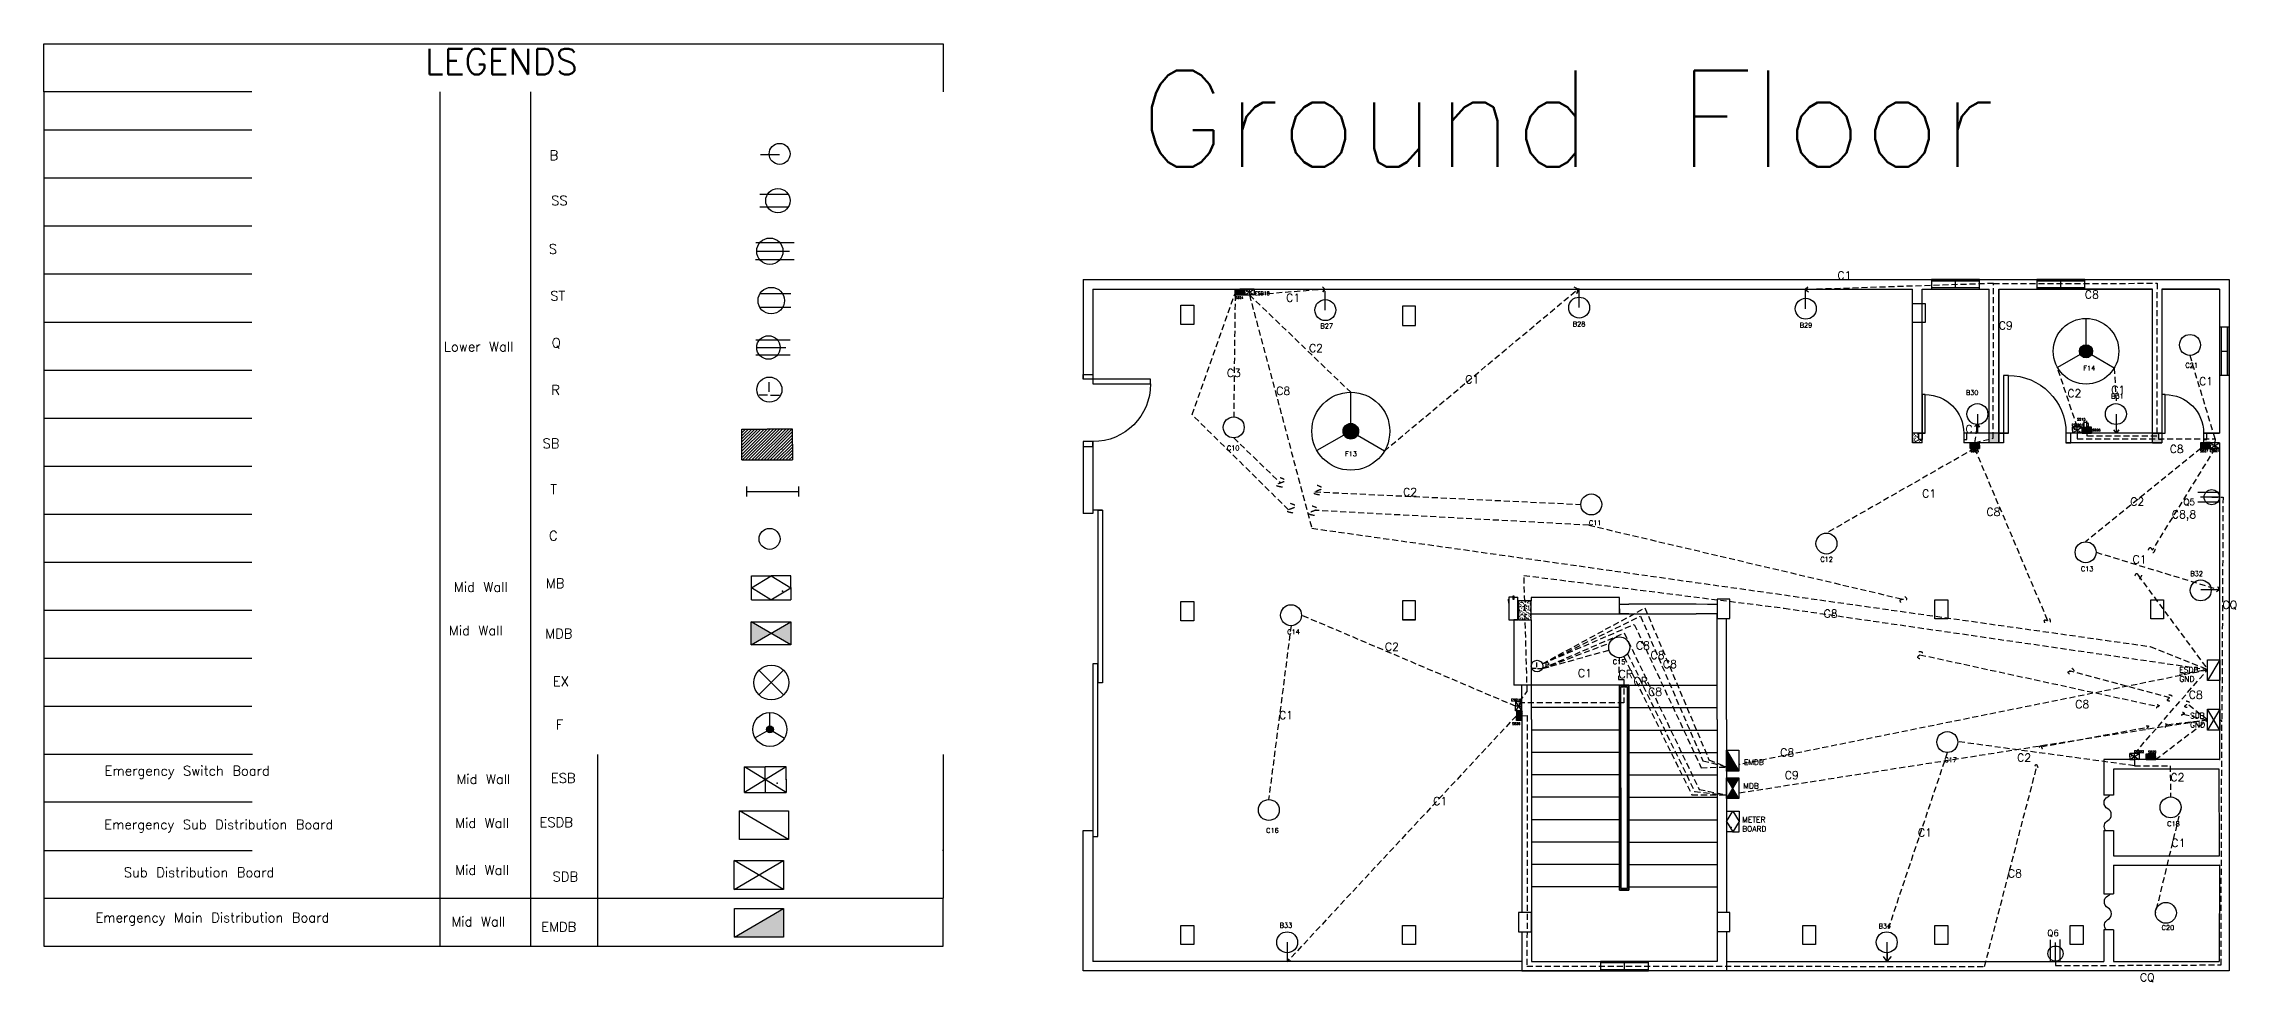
# Model space of a CAD drawing. Header units: inches. Extents: x -267 to 2407, y -89 to 738.
# Drawn here: x -267 to 1102, y -7 to 579 of the extents above; entities that cross this region are included whole.
import ezdxf

# ---------------------------------------------------------------- set-up
doc = ezdxf.new("R2010")
doc.units = ezdxf.units.IN
doc.header["$LTSCALE"] = 15
doc.header["$MEASUREMENT"] = 0
doc.linetypes.add('HIDDEN', pattern=[0.375, 0.25, -0.125])
for name, color, linetype in [('Balcony', 8, 'Continuous'), ('block', 130, 'Continuous'), ('Conduit', 5, 'HIDDEN'), ('conduit text', 5, 'HIDDEN'), ('door', 6, 'Continuous'), ('Edges', 7, 'Continuous'), ('Emergency text', 30, 'Continuous'), ('Emergency-Conduit', 1, 'HIDDEN'), ('Fixture Texts', 251, 'Continuous'), ('Fixtures', 252, 'Continuous'), ('stairs', 7, 'Continuous'), ('Window', 20, 'Continuous')]:
    doc.layers.add(name, color=color, linetype=linetype)
doc.layers.add('Hatch', color=8, linetype='Continuous', lineweight=9)
doc.layers.get('block').off()
doc.styles.get("Standard").update_dxf_attribs({"font": 'txt.shx', "bigfont": '@extfont2.shx'})

# ---------------------------------------------------------------- blocks, each defined once
blk = doc.blocks.new('window4')
at = {"layer": 'Window'}
for p, q in [((-3, 30), (-3, 0)), ((3, 30), (-3, 30)), ((-2, 30), (-2, 0)), ((2, 0), (2, 30)), ((3, 0), (3, 30)), ((-2, 15), (2, 15)), ((-3, 0), (3, 0))]:
    blk.add_line(p, q, dxfattribs=at)
blk = doc.blocks.new('door 1')
at = {"layer": 'door'}
for p, q in [((36, 6), (36, 42)), ((36, 42), (39, 42)), ((39, 42), (39, 0)), ((-3, 0), (-3, 6)), ((-3, 6), (0, 6)), ((0, 0), (-3, 0)), ((0, 6), (0, 0)), ((42, 6), (36, 6)), ((39, 0), (42, 0)), ((42, 0), (42, 6))]:
    blk.add_line(p, q, dxfattribs=at)
blk.add_arc((36, 6), 36, 90, 180, dxfattribs=at)
blk = doc.blocks.new('gate')
at = {"layer": 'door'}
for p, q in [((0, 0), (0, 3)), ((0, 3), (0, -3)), ((0, 3), (108, 3)), ((0, 0), (108, 0)), ((108, 0), (96, 0)), ((96, 0), (96, -3)), ((108, 3), (108, 0)), ((204, 0), (108, 0)), ((204, -3), (204, 0)), ((96, -3), (204, -3))]:
    blk.add_line(p, q, dxfattribs=at)
blk = doc.blocks.new('block')
for p, q in [((0, 12), (0, 0)), ((8, 12), (0, 12)), ((0, 0), (8, 0)), ((8, 0), (8, 12))]:
    blk.add_line(p, q)
blk = doc.blocks.new('Residential mailbox pl')
at = {"layer": 'Edges'}
for p, q in [((-5.9, 12.3), (-5.9, -7.7)), ((2.1, 12.3), (-5.9, 12.3)), ((2.1, -4.4), (2.1, 12.3)), ((-2.4, -7.7), (-5.9, -7.7)), ((-1.5, -6.1), (-2.4, -6.1)), ((-2.4, -6.1), (-2.4, -7.7)), ((-2.4, -7.7), (-2.4, -8.6)), ((-2.4, -8.6), (-1.5, -8.6)), ((-1.5, -7.7), (-1.5, -6.1)), ((-1.5, -8.6), (-1.5, -7.7)), ((-1.5, -7.7), (2.1, -7.7)), ((2.1, -4.4), (2.2, -4.4)), ((2.1, -6.1), (2.1, -4.4)), ((2.1, -6.1), (2.5, -6.1)), ((2.1, -7.7), (2.1, -6.1)), ((2.3, -4.4), (2.3, -2.6)), ((2.3, -4.4), (2.5, -4.4)), ((2.3, -5.6), (2.3, -4.4)), ((2.5, -4.4), (2.5, -6.1))]:
    blk.add_line(p, q, dxfattribs=at)
blk.add_lwpolyline([(2.3, -2.6), (2.2, -2.6), (2.2, -5.6), (2.3, -5.6)], close=True, dxfattribs=at)
blk = doc.blocks.new('Ceiling Fan')
h = blk.add_hatch(color=7)
edge = h.paths.add_edge_path()
edge.add_arc((15.7, 8.9), 3.6, 0, 360)
for p, q in [((15.7, 12.5), (15.7, 26.9)), ((12.5, 7.1), (0, 0)), ((18.8, 7.1), (31.2, -0.2))]:
    blk.add_line(p, q)
for radius in [18, 3.6]:
    blk.add_circle((15.7, 8.9), radius)
blk = doc.blocks.new('Energy Bulb')
blk.add_line((-11.9, 0), (0, 0))
blk.add_circle((0, 0.3), 6.54)
blk = doc.blocks.new('SDB')
h = blk.add_hatch()
h.set_pattern_fill('ANSI31', color=256, scale=9, style=0)
h.set_pattern_definition([(45, (175.4593, -47.7805), (-0.795495, 0.795495), [])])
h.paths.add_polyline_path([(0, 0), (26, 0), (26, 8), (26, 15.9), (13, 15.9), (0, 15.9), (0, 7.9)])
for p, q in [((0, 7.9), (0, 15.9)), ((0, 15.9), (13, 15.9)), ((26, 15.9), (13, 15.9)), ((26, 8), (26, 15.9)), ((0, 0), (0, 7.9)), ((0, 0), (26, 0)), ((26, 8), (26, 0))]:
    blk.add_line(p, q)
for p in [(20.5, 5.7), (26, 8), (26, 8), (26, 8)]:
    blk.add_point(p)
blk = doc.blocks.new('2 Pin Socket')
for p, q in [((-4.89, 3.03), (8.47, 3.03)), ((-4.97, -2.89), (8.56, -2.89))]:
    blk.add_line(p, q)
blk.add_circle((0, 0), 5.75)
blk = doc.blocks.new('DB')
for p, q in [((0, 7), (12, 7)), ((0, 0), (0, 7)), ((0, 7), (12, 0)), ((12, 7), (0, 0)), ((12, 7), (12, 0)), ((12, 0), (0, 0))]:
    blk.add_line(p, q)
blk = doc.blocks.new('3 Pin Socket')
for p, q in [((-7, 4.3), (12.1, 4.3)), ((-6.6, 0), (9.8, 0)), ((-7.1, -4.1), (12.2, -4.1))]:
    blk.add_line(p, q)
blk.add_circle((0, 0), 6.58)
blk = doc.blocks.new('MDB')
at = {"layer": 'Fixtures'}
h = blk.add_hatch(color=256, dxfattribs=at)
h.set_gradient(color2=(8, 8, 8), one_color=1, tint=0.03)
h.paths.add_polyline_path([(7.58, 0), (0, 0), (3.79, -6.49)])
h.paths.add_polyline_path([(3.79, -6.49), (0, -12.99), (7.58, -12.99)])
for p, q in [((0, -12.99), (0, 0)), ((0, 0), (7.58, 0)), ((7.58, 0), (0, -12.99)), ((7.58, -12.99), (0, 0)), ((7.58, 0), (7.58, -12.99)), ((7.58, -12.99), (0, -12.99))]:
    blk.add_line(p, q)
blk = doc.blocks.new('Meter Board')
for p, q in [((0, 7.9), (13, 15.9)), ((0, 7.9), (0, 15.9)), ((0, 15.9), (13, 15.9)), ((26, 15.9), (13, 15.9)), ((13, 15.9), (26, 8)), ((26, 8), (26, 15.9)), ((0, 0), (0, 7.9)), ((12.9, 0), (0, 7.9)), ((0, 0), (26, 0)), ((12.9, 0), (26, 8)), ((26, 8), (26, 0))]:
    blk.add_line(p, q)
for p in [(20.5, 5.7), (26, 8), (26, 8), (26, 8)]:
    blk.add_point(p)
blk = doc.blocks.new('ESDB')
at = {"layer": 'Fixtures'}
h = blk.add_hatch(color=256, dxfattribs=at)
h.set_gradient(color2=(8, 8, 8), one_color=1, tint=0.03)
h.paths.add_polyline_path([(0, 0), (0, -12.99), (7.58, -12.99)])
for p, q in [((0, -12.99), (0, 0)), ((0, 0), (7.58, 0)), ((7.58, 0), (7.58, -12.99)), ((7.58, -12.99), (0, -12.99))]:
    blk.add_line(p, q)
blk.add_line((0, 0), (7.58, -12.99), dxfattribs=at)
blk = doc.blocks.new('EMDB')
at = {"layer": 'Fixtures'}
blk.add_blockref('ESDB', (0, 0), dxfattribs=at)
blk = doc.blocks.new('ESDB.Updated')
for p, q in [((0, -12.99), (0, 0)), ((0, 0), (7.58, 0)), ((7.58, 0), (0, -12.99)), ((7.58, 0), (7.58, -12.99)), ((7.58, -12.99), (0, -12.99))]:
    blk.add_line(p, q)
blk = doc.blocks.new('ESB')
for p, q in [((-0.01, 2.94), (-1.8, 2.94)), ((-1.8, 2.94), (-1.8, 0)), ((-0.01, 2.94), (1.8, 2.94)), ((1.8, -2.94), (1.8, 2.94)), ((-1.8, -2.94), (-1.8, 0)), ((0.01, -2.94), (-1.8, -2.94)), ((1.8, -2.94), (0.01, -2.94))]:
    blk.add_line(p, q)
for p in [(-0.01, 2.94), (-0.01, 2.94), (-0.01, 2.94), (0.52, 1.69)]:
    blk.add_point(p)
at = {"layer": 'Fixtures'}
for p, q in [((-1.8, 2.94), (1.8, -2.94)), ((1.8, 2.94), (-1.8, -2.94)), ((0, 0), (-1.8, 0)), ((0, 0), (1.8, 0))]:
    blk.add_line(p, q, dxfattribs=at)
blk = doc.blocks.new('RISER')
at = {"layer": 'Fixtures'}
for p, q in [((0, 0), (0, 11)), ((-1.9, -4), (-11.5, -4)), ((1.6, -4), (11.7, -4))]:
    blk.add_line(p, q, dxfattribs=at)
blk.add_circle((0.2, 2.4), 14.5, dxfattribs=at)
blk = doc.blocks.new('Tube Light')
for p, q in [((0, -3), (0, 3.1)), ((0, 0), (32.5, 0)), ((32.5, -3), (32.5, 3.1))]:
    blk.add_line(p, q)
blk = doc.blocks.new('Exhaust Fan')
for p, q in [((3.54, 3.53), (-3.54, -3.53)), ((-3.54, 3.53), (3.54, -3.53))]:
    blk.add_line(p, q)
blk.add_circle((0, 0), 5)

msp = doc.modelspace()

# ---------------------------------------------------------------- hatches: boundary and pattern name
at = {"layer": 'Hatch'}
h = msp.add_hatch(dxfattribs=at)
h.set_pattern_fill('AR-SAND', color=256)
edge = h.paths.add_edge_path()
edge.add_line((443.105, 218.822), (443.105, 230.822))
edge = h.paths.add_edge_path()
edge.add_line((443.105, 230.822), (451.105, 230.822))
edge = h.paths.add_edge_path()
edge.add_line((451.105, 230.822), (451.105, 218.822))
edge = h.paths.add_edge_path()
edge.add_line((451.105, 218.822), (443.105, 218.822))
edge = h.paths.add_edge_path()
edge.add_line((581.556, 231.292), (581.556, 219.292))
edge = h.paths.add_edge_path()
edge.add_line((581.556, 219.292), (589.556, 219.292))
edge = h.paths.add_edge_path()
edge.add_line((589.556, 219.292), (589.556, 231.292))
edge = h.paths.add_edge_path()
edge.add_line((589.556, 231.292), (581.556, 231.292))
edge = h.paths.add_edge_path()
edge.add_line((581.556, 415.294), (581.556, 403.294))
edge = h.paths.add_edge_path()
edge.add_line((581.556, 403.294), (589.556, 403.294))
edge = h.paths.add_edge_path()
edge.add_line((589.556, 403.294), (589.556, 415.294))
edge = h.paths.add_edge_path()
edge.add_line((589.556, 415.294), (581.556, 415.294))
edge = h.paths.add_edge_path()
edge.add_line((443.105, 403.878), (443.105, 415.878))
edge = h.paths.add_edge_path()
edge.add_line((443.105, 415.878), (451.105, 415.878))
edge = h.paths.add_edge_path()
edge.add_line((451.105, 415.878), (451.105, 403.878))
edge = h.paths.add_edge_path()
edge.add_line((451.105, 403.878), (443.105, 403.878))
h = msp.add_hatch(dxfattribs=at)
h.set_pattern_fill('AR-SAND', color=256)
edge = h.paths.add_edge_path()
edge.add_line((900.211, 405.038), (900.211, 417.038))
edge = h.paths.add_edge_path()
edge.add_line((900.211, 417.038), (908.211, 417.038))
edge = h.paths.add_edge_path()
edge.add_line((908.211, 417.038), (908.211, 405.038))
edge = h.paths.add_edge_path()
edge.add_line((908.211, 405.038), (900.211, 405.038))
edge = h.paths.add_edge_path()
edge.add_line((914.243, 219.941), (914.243, 231.941))
edge = h.paths.add_edge_path()
edge.add_line((914.243, 231.941), (922.243, 231.941))
edge = h.paths.add_edge_path()
edge.add_line((922.243, 231.941), (922.243, 219.941))
edge = h.paths.add_edge_path()
edge.add_line((922.243, 219.941), (914.243, 219.941))
edge = h.paths.add_edge_path()
edge.add_line((1049.11, 219.941), (1049.11, 231.941))
edge = h.paths.add_edge_path()
edge.add_line((1049.11, 231.941), (1057.11, 231.941))
edge = h.paths.add_edge_path()
edge.add_line((1057.11, 231.941), (1057.11, 219.941))
edge = h.paths.add_edge_path()
edge.add_line((1057.11, 219.941), (1049.11, 219.941))
h = msp.add_hatch(dxfattribs=at)
h.set_pattern_fill('AR-SAND', color=256)
h.paths.add_polyline_path([(904.19, 336), (900.211, 336), (900.211, 330), (906.211, 330), (906.211, 331.969), (904.19, 331.969)])
h = msp.add_hatch(dxfattribs=at)
h.set_pattern_fill('AR-SAND', color=256)
h.paths.add_polyline_path([(954.1, 336), (948.1, 336), (948.1, 330), (954.1, 330)])
h.paths.add_polyline_path([(1054.08, 336), (1050.1, 336), (1050.1, 330), (1056.1, 330), (1056.1, 332.006), (1054.08, 332.006)])
h = msp.add_hatch(dxfattribs=at)
h.set_pattern_fill('AR-SAND', color=256)
edge = h.paths.add_edge_path()
edge.add_line((778.054, 232.227), (778.054, 220.227))
edge = h.paths.add_edge_path()
edge.add_line((778.054, 220.227), (786.054, 220.227))
edge = h.paths.add_edge_path()
edge.add_line((786.054, 220.227), (786.054, 232.227))
edge = h.paths.add_edge_path()
edge.add_line((786.054, 232.227), (778.054, 232.227))
edge = h.paths.add_edge_path()
edge.add_line((778.054, 36.577), (778.054, 24.577))
edge = h.paths.add_edge_path()
edge.add_line((778.054, 24.577), (786.054, 24.577))
edge = h.paths.add_edge_path()
edge.add_line((786.054, 24.577), (786.054, 36.577))
edge = h.paths.add_edge_path()
edge.add_line((786.054, 36.577), (778.054, 36.577))
edge = h.paths.add_edge_path()
edge.add_line((654.052, 36.53), (654.052, 24.53))
edge = h.paths.add_edge_path()
edge.add_line((654.052, 24.53), (662.052, 24.53))
edge = h.paths.add_edge_path()
edge.add_line((662.052, 24.53), (662.052, 36.53))
edge = h.paths.add_edge_path()
edge.add_line((662.052, 36.53), (654.052, 36.53))
edge = h.paths.add_edge_path()
edge.add_line((581.556, 16.472), (581.556, 28.472))
edge = h.paths.add_edge_path()
edge.add_line((581.556, 28.472), (589.556, 28.472))
edge = h.paths.add_edge_path()
edge.add_line((589.556, 28.472), (589.556, 16.472))
edge = h.paths.add_edge_path()
edge.add_line((589.556, 16.472), (581.556, 16.472))
edge = h.paths.add_edge_path()
edge.add_line((443.105, 16.472), (443.105, 28.472))
edge = h.paths.add_edge_path()
edge.add_line((443.105, 28.472), (451.105, 28.472))
edge = h.paths.add_edge_path()
edge.add_line((451.105, 28.472), (451.105, 16.472))
edge = h.paths.add_edge_path()
edge.add_line((451.105, 16.472), (443.105, 16.472))
h = msp.add_hatch(dxfattribs=at)
h.set_pattern_fill('AR-SAND', color=256)
h.set_pattern_definition([(37.5, (-2.2625, -4.0578), (-0.0629934, 1.9268238), [0, -1.52, 0, -1.7, 0, -1.625]), (7.5, (-2.2625, -4.0578), (1.769777, 2.822146), [0, -0.82, 0, -1.37, 0, -0.525]), (327.5, (-3.4925, -4.0578), (3.114142, 0.005659), [0, -0.5, 0, -1.8, 0, -2.35]), (317.5, (-3.4925, -4.0578), (3.006127, 0.877676), [0, -0.25, 0, -1.18, 0, -1.35])])
h.paths.add_polyline_path([(661.791, 230.946), (653.791, 230.946), (653.791, 218.946), (661.791, 218.946)])
h = msp.add_hatch(dxfattribs=at)
h.set_pattern_fill('AR-SAND', color=256)
edge = h.paths.add_edge_path()
edge.add_line((998.822, 16.472), (998.822, 28.472))
edge = h.paths.add_edge_path()
edge.add_line((998.822, 28.472), (1006.822, 28.472))
edge = h.paths.add_edge_path()
edge.add_line((1006.822, 28.472), (1006.822, 16.472))
edge = h.paths.add_edge_path()
edge.add_line((1006.822, 16.472), (998.822, 16.472))
edge = h.paths.add_edge_path()
edge.add_line((914.243, 16.472), (914.243, 28.472))
edge = h.paths.add_edge_path()
edge.add_line((914.243, 28.472), (922.243, 28.472))
edge = h.paths.add_edge_path()
edge.add_line((922.243, 28.472), (922.243, 16.472))
edge = h.paths.add_edge_path()
edge.add_line((922.243, 16.472), (914.243, 16.472))
edge = h.paths.add_edge_path()
edge.add_line((831.613, 16.472), (831.613, 28.472))
edge = h.paths.add_edge_path()
edge.add_line((831.613, 28.472), (839.613, 28.472))
edge = h.paths.add_edge_path()
edge.add_line((839.613, 28.472), (839.613, 16.472))
edge = h.paths.add_edge_path()
edge.add_line((839.613, 16.472), (831.613, 16.472))

# ---------------------------------------------------------------- linework, layer by layer
for p, q in [((-267.416, 549.179), (-267.416, 579.148)), ((-267.416, 579.148), (294.51, 579.148)), ((294.51, 579.148), (294.51, 549.179)), ((-137.49, 549.179), (-267.416, 549.179)), ((-267.416, 549.179), (-267.416, 105.313)), ((-20.015, 549.179), (-20.015, 15.405)), ((36.768, 549.179), (36.768, 15.405)), ((-137.49, 525.179), (-267.416, 525.179)), ((-137.49, 495.179), (-267.416, 495.179)), ((-256.626, 465.179), (-267.416, 465.179)), ((-137.49, 465.179), (-256.626, 465.179)), ((-137.49, 435.179), (-267.416, 435.179)), ((382.1, 432), (1098.1, 432)), ((382.1, 432), (382.1, 369.674)), ((388.1, 426), (900.211, 426)), ((388.1, 426), (388.1, 366.674)), ((900.211, 330), (900.211, 426)), ((906.211, 330), (906.211, 426)), ((906.211, 426), (948.1, 426)), ((948.1, 330), (948.1, 426)), ((954.1, 330), (954.1, 426)), ((954.1, 426), (954.1, 330)), ((954.1, 426), (972.1, 426)), ((972.1, 426), (978.1, 426)), ((978.1, 426), (1050.1, 426)), ((1050.1, 426), (978.1, 426)), ((1050.1, 330), (1050.1, 426)), ((1092.1, 426), (1056.1, 426)), ((1092.1, 426), (1056.1, 426)), ((1056.1, 426), (1056.1, 330)), ((1056.1, 426), (1092.1, 426)), ((1092.1, 426), (1092.1, 336)), ((1098.1, 432), (1098.1, 0)), ((-137.49, 405.179), (-267.416, 405.179)), ((-137.49, 375.179), (-267.416, 375.179)), ((-137.49, 345.179), (-267.416, 345.179)), ((382.1, 330.674), (382.1, 285.875)), ((388.1, 330.674), (388.1, 285.875)), ((908.198, 336), (900.211, 336)), ((906.211, 330), (900.211, 330)), ((948.1, 336), (932.244, 336)), ((932.244, 331.969), (932.244, 330)), ((948.1, 330), (932.244, 330)), ((960.106, 336), (948.1, 336)), ((954.1, 330), (948.1, 330)), ((957.106, 330), (954.1, 330)), ((1050.1, 336), (996.106, 336)), ((1050.1, 330), (996.106, 330)), ((1050.1, 336), (1056.1, 336)), ((1056.1, 336), (1050.1, 336)), ((1050.1, 330), (1056.1, 330)), ((1056.1, 330), (1050.1, 330)), ((1050.1, 330), (1056.1, 330)), ((1056.1, 330), (1050.1, 330)), ((1092.1, 336), (1082.134, 336)), ((1082.134, 336), (1092.1, 336)), ((1082.134, 332.006), (1082.134, 330)), ((1092.1, 330), (1082.134, 330)), ((1092.1, 330), (1092.1, 132.004)), ((-137.49, 315.179), (-267.416, 315.179)), ((-137.49, 285.179), (-267.416, 285.179)), ((388.1, 285.875), (382.1, 285.875)), ((-137.49, 255.179), (-267.416, 255.179)), ((661.945, 233.198), (661.945, 231.292)), ((-137.49, 225.179), (-267.416, 225.179)), ((581.556, 231.292), (581.556, 219.292)), ((589.556, 219.292), (581.556, 219.292)), ((661.945, 231.292), (653.945, 231.292)), ((653.945, 231.292), (653.945, 219.292)), ((653.945, 219.292), (661.945, 219.292)), ((661.945, 219.292), (661.945, 231.292)), ((662.054, 223.004), (661.945, 223.004)), ((665.054, 223.004), (665.054, 223.004)), ((665.054, 223.004), (665.054, 223.004)), ((717.054, 226.138), (717.054, 223.004)), ((717.054, 223.004), (723.054, 223.004)), ((723.054, 223.004), (717.054, 223.004)), ((765.041, 229.095), (723.054, 229.095)), ((723.054, 223.004), (765.054, 223.095)), ((772.054, 229.004), (765.041, 229.095)), ((772.054, 223.004), (765.054, 223.095)), ((778.054, 229.004), (772.054, 229.004)), ((778.054, 223.004), (772.054, 223.004)), ((778.054, 163.004), (778.054, 223.004)), ((784.054, 163.004), (784.054, 220.227)), ((-137.49, 195.179), (-267.416, 195.179)), ((661.945, 198.897), (661.945, 198.897)), ((656.054, 163.004), (656.054, 178.503)), ((717.054, 178.503), (662.054, 178.503)), ((662.054, 163.004), (662.054, 178.503)), ((717.054, 178.503), (717.054, 50.504)), ((717.054, 114.504), (717.054, 178.503)), ((717.054, 178.503), (723.054, 178.503)), ((717.054, 178.503), (717.054, 50.504)), ((723.054, 178.503), (717.054, 178.503)), ((717.054, 50.504), (717.054, 178.503)), ((723.054, 178.503), (723.054, 50.504)), ((723.054, 50.504), (723.054, 178.503)), ((723.054, 178.503), (723.054, 50.504)), ((723.054, 114.504), (723.054, 178.503)), ((723.054, 178.503), (778.054, 178.503)), ((-137.49, 165.179), (-267.416, 165.179)), ((717.054, 164.503), (662.054, 164.503)), ((718.054, 177.503), (722.054, 177.503)), ((718.054, 114.504), (718.054, 177.503)), ((722.054, 177.503), (718.054, 177.503)), ((718.054, 51.504), (718.054, 177.503)), ((722.054, 51.504), (722.054, 177.503)), ((722.054, 114.504), (722.054, 177.503)), ((723.054, 164.503), (778.054, 164.503)), ((656.054, 157.004), (656.054, 36.53)), ((662.052, 157.004), (662.052, 6.004)), ((662.054, 157.004), (662.054, 163.004)), ((778.054, 157.004), (778.054, 163.004)), ((778.054, 157.004), (778.054, 6.004)), ((784.054, 157.004), (784.054, 36.577)), ((717.054, 150.503), (662.054, 150.503)), ((723.054, 150.503), (778.054, 150.503)), ((-136.944, 135.313), (-267.416, 135.313)), ((78.51, 135.179), (78.51, 105.313)), ((294.51, 135.179), (294.447, 105.313)), ((717.054, 136.503), (662.054, 136.503)), ((723.054, 136.503), (778.054, 136.503)), ((1091.805, 132.004), (1019.805, 132.004)), ((1019.805, 132.004), (1019.805, 109.732)), ((1091.805, 126.004), (1025.805, 126.004)), ((1025.805, 126.004), (1025.805, 109.732)), ((1091.805, 132.004), (1092.1, 132.004)), ((1091.805, 126.004), (1091.805, 126.004)), ((1092.1, 72.004), (1091.805, 126.004)), ((717.054, 122.503), (662.054, 122.503)), ((717.054, 114.504), (717.054, 50.504)), ((718.054, 114.504), (718.054, 51.504)), ((722.054, 114.504), (722.054, 51.504)), ((723.054, 122.503), (778.054, 122.503)), ((723.054, 114.504), (723.054, 50.504)), ((1025.805, 109.732), (1019.805, 109.732)), ((-137.222, 105.344), (-267.416, 105.344)), ((-267.416, 105.313), (-267.416, 75.344)), ((78.51, 105.313), (78.51, 15.405)), ((294.447, 105.313), (294.447, 75.344)), ((717.054, 108.503), (662.054, 108.503)), ((723.054, 108.503), (778.054, 108.503)), ((382.1, 87.762), (388.1, 87.762)), ((382.1, 0), (382.1, 87.762)), ((388.1, 87.762), (388.1, 6)), ((717.054, 94.503), (662.054, 94.503)), ((723.054, 94.503), (778.054, 94.503)), ((1019.805, 87.835), (1025.805, 87.835)), ((1019.805, 87.835), (1019.805, 48.094)), ((1025.805, 87.835), (1025.805, 72.004)), ((-267.416, 75.344), (-137.222, 75.344)), ((-267.416, 75.344), (-267.416, 45.375)), ((294.447, 75.344), (294.168, 75.344)), ((294.447, 75.344), (294.447, 45.375)), ((717.054, 80.503), (662.054, 80.503)), ((723.054, 80.503), (778.054, 80.503)), ((1025.805, 72.004), (1091.805, 72.004)), ((1091.805, 72.004), (1092.1, 72.004)), ((717.054, 66.503), (662.054, 66.503)), ((723.054, 66.503), (778.054, 66.503)), ((1025.805, 66.004), (1091.805, 66.004)), ((1025.805, 66.004), (1025.805, 48.094)), ((1092.1, 66.004), (1091.805, 66.004)), ((1092.1, 66.004), (1091.805, 6.004)), ((-267.416, 45.375), (294.447, 45.375)), ((-267.416, 45.375), (-267.416, 15.405)), ((294.447, 15.405), (294.447, 45.375)), ((717.054, 52.503), (662.054, 52.503)), ((717.054, 50.504), (723.054, 50.504)), ((723.054, 50.504), (717.054, 50.504)), ((718.054, 51.504), (722.054, 51.504)), ((722.054, 51.504), (718.054, 51.504)), ((723.054, 52.503), (778.054, 52.503)), ((1019.805, 48.094), (1025.805, 48.094)), ((-267.416, 15.405), (294.447, 15.405)), ((656.054, 24.53), (656.054, 0.004)), ((784.054, 24.577), (784.054, 0.004)), ((1025.805, 25.674), (1019.805, 25.674)), ((1019.805, 25.674), (1019.805, 12.004)), ((1025.805, 25.674), (1025.805, 12.004)), ((1098.1, 0), (382.1, 0)), ((656.054, 6), (388.1, 6)), ((656.054, 0.004), (695.054, 0.004)), ((662.054, 6.004), (695.054, 6.004)), ((695.054, 6.004), (725.054, 6.004)), ((695.054, 0.004), (725.054, 0.004)), ((745.054, 6.004), (715.054, 6.004)), ((745.054, 0.004), (715.054, 0.004)), ((778.054, 6.004), (745.054, 6.004)), ((784.054, 0.004), (745.054, 0.004)), ((784.054, 6.004), (1019.805, 6.004)), ((1019.805, 12.004), (1019.805, 6.004)), ((1025.805, 12.004), (1025.805, 6.004)), ((1025.805, 6.004), (1091.805, 6.004)), ((1025.805, 6.004), (1091.805, 6.004)), ((1091.834, 12.004), (1091.805, 12.004))]:
    msp.add_line(p, q)
at = {"layer": 'Balcony'}
for p, q in [((656.054, 0.004), (656.054, 0)), ((784.054, 0.004), (784.054, 0))]:
    msp.add_line(p, q, dxfattribs=at)
at = {"layer": 'Conduit'}
for p, q in [((950.781, 429.477), (833.214, 425.617)), ((833.214, 425.617), (834.82, 427.1)), ((834.82, 427.1), (833.214, 425.617)), ((833.214, 425.617), (835.322, 424.331)), ((950.67, 332.806), (950.781, 429.477)), ((950.781, 429.477), (1052.993, 429.568)), ((1052.993, 429.568), (1052.776, 334.088)), ((450.043, 347.531), (476.949, 423.305)), ((476.949, 422.408), (476.066, 346.124)), ((510.29, 288.076), (450.043, 347.531)), ((476.066, 333.04), (505.168, 304.897)), ((939.124, 330.018), (941.064, 341.368)), ((939.124, 330.018), (950.67, 332.806)), ((941.064, 341.368), (939.303, 340.329)), ((941.064, 341.368), (942.133, 339.715)), ((942.133, 339.715), (941.064, 341.368)), ((1009.305, 334.088), (1009.305, 335.999)), ((1052.776, 334.088), (1009.305, 334.088)), ((938.976, 326.412), (846.448, 273.521)), ((938.976, 326.412), (984.63, 218.779)), ((1080.369, 326.436), (1008.376, 268.084)), ((526.766, 299.29), (692.947, 291.444)), ((697.977, 278.476), (527.06, 287.695)), ((1087.179, 296.008), (1094.236, 296.008)), ((1094.236, 296.008), (1093.503, 156.429)), ((697.977, 278.476), (894.623, 232.163)), ((1014.918, 261.542), (1092.1, 238.034)), ((1092.1, 238.034), (1090.245, 236.869)), ((1092.1, 238.034), (1091.096, 240.026)), ((1091.096, 240.026), (1092.1, 238.034)), ((668.487, 188.868), (720.127, 211.15)), ((720.127, 211.15), (766.898, 113.379)), ((668.877, 188.868), (711.011, 204.93)), ((668.877, 188.868), (710.655, 200.458)), ((719.851, 196.339), (762.426, 109.954)), ((722.113, 198.178), (764.085, 112.168)), ((904.861, 197.543), (1053.822, 165.225)), ((1061.017, 170.723), (998.392, 187.522)), ((1084.601, 156.796), (1071.896, 166.761)), ((652.692, 159.466), (509.761, 6)), ((656.298, 159.466), (659.437, 159.525)), ((659.437, 159.525), (659.313, 2.902)), ((1084.601, 156.796), (791.629, 111.005)), ((980.66, 140.079), (1046.978, 152.305)), ((1052.078, 132.004), (1084.601, 156.796)), ((1059.273, 153.853), (1084.601, 156.796)), ((1069.347, 160.356), (1084.601, 156.796)), ((1093.503, 156.429), (1092.1, 156.429)), ((1093.001, 3.796), (1093.503, 156.429)), ((945.236, 2.892), (978.047, 128.24)), ((762.426, 109.954), (784.054, 109.954)), ((764.085, 112.168), (784.054, 109.954)), ((766.898, 113.379), (784.054, 109.954)), ((509.761, 6), (510.234, 7.81)), ((509.761, 6), (511.837, 6.37)), ((511.837, 6.37), (509.761, 6)), ((659.313, 2.902), (945.236, 2.892)), ((989.548, 6.131), (989.548, 3.319)), ((989.548, 3.319), (1093.001, 3.796))]:
    msp.add_line(p, q, dxfattribs=at)
for points in [[(506.486, 302.156), (502.837, 303.445), (505.168, 304.897), (508.222, 306.425), (505.018, 308.115)], [(529.713, 297.326), (526.064, 298.615), (528.394, 300.067), (531.448, 301.595), (528.244, 303.285)], [(513.066, 286.045), (509.416, 287.335), (511.747, 288.786), (514.801, 290.314), (511.597, 292.004)], [(526.59, 284.477), (522.941, 285.767), (525.271, 287.218), (528.325, 288.746), (525.121, 290.436)], [(892.955, 230.128), (892.533, 231.675), (894.623, 232.163), (896.709, 232.191), (895.348, 234.019)], [(982.919, 217.523), (982.624, 219.118), (984.63, 218.779), (986.368, 217.996), (985.994, 220.103)], [(904.861, 194.903), (903.55, 195.826), (904.849, 197.534), (906.439, 198.885), (904.225, 199.427)], [(998.392, 185.367), (997.358, 186.617), (999.276, 187.296), (1001.175, 187.458), (999.822, 189.117)], [(1053.152, 166.4), (1054.271, 165.639), (1053.526, 165.058), (1052.627, 164.623), (1053.747, 163.814)], [(1061.017, 168.485), (1059.496, 169.049), (1060.816, 170.598), (1062.38, 171.689), (1060.379, 172.448)], [(1071.896, 164.523), (1070.375, 165.088), (1071.695, 166.636), (1073.259, 167.727), (1071.258, 168.486)], [(1046.31, 153.198), (1047.647, 152.996), (1047.227, 152.15), (1046.604, 151.369), (1047.964, 151.123)], [(1057.995, 154.364), (1059.279, 153.938), (1058.721, 153.176), (1057.975, 152.512), (1059.273, 152.039)], [(1068.89, 161.703), (1070.009, 160.942), (1069.264, 160.361), (1068.365, 159.926), (1069.485, 159.117)], [(979.398, 139.54), (980.182, 140.642), (980.747, 139.885), (981.163, 138.976), (981.996, 140.079)], [(976.698, 127.896), (977.482, 128.998), (978.047, 128.24), (978.463, 127.332), (979.296, 128.434)]]:
    msp.add_spline(points, degree=3, dxfattribs=at)
at = {"layer": 'door'}
for p, q in [((717.054, 233.198), (661.945, 233.198)), ((717.054, 229.095), (717.054, 233.198)), ((651.132, 219.292), (651.132, 178.503)), ((653.945, 219.292), (651.132, 219.292)), ((661.945, 219.292), (661.945, 178.503)), ((662.054, 223.004), (668.054, 223.004)), ((668.054, 223.004), (675.054, 223.095)), ((675.054, 223.095), (717.054, 223.004)), ((717.054, 223.004), (717.054, 229.095)), ((656.054, 178.503), (651.132, 178.503)), ((662.054, 178.503), (656.054, 178.503))]:
    msp.add_line(p, q, dxfattribs=at)
for points in [[(1020.881, 87.835, -0.47435423), (1022.185, 93.955, 0.61020266), (1022.185, 101.315, -0.61020266), (1022.185, 108.763, 0.08424247), (1023.477, 109.732, 0.08424247)], [(1021.335, 25.674, -0.5073948), (1022.352, 32.114, 0.61020266), (1022.352, 39.475, -0.61020266), (1022.352, 46.923, 0.0984527), (1023.827, 48.094)]]:
    msp.add_lwpolyline(points, format="xyb", dxfattribs=at)
at = {"layer": 'Emergency-Conduit'}
for p, q in [((485.883, 422.342), (533.018, 426)), ((533.018, 426), (531.473, 427.27)), ((533.018, 426), (531.794, 424.254)), ((531.794, 424.254), (533.018, 426)), ((570.186, 324.813), (691.626, 426.295)), ((691.273, 426), (688.757, 427.091)), ((691.626, 426.295), (690.508, 423.266)), ((690.508, 423.266), (691.273, 426)), ((485.883, 422.342), (549.188, 361.477)), ((485.883, 422.342), (524.923, 276.541)), ((1089.342, 332.409), (1073.609, 384.506)), ((1003.14, 339.743), (990.742, 376.955)), ((1026.258, 376.691), (1027.589, 354.44)), ((1003.14, 336.137), (1003.14, 332.409)), ((1003.14, 332.409), (1089.342, 332.409)), ((1027.589, 336), (1026.101, 338.083)), ((1027.589, 336), (1027.589, 341.368)), ((1027.589, 336), (1029.145, 338.129)), ((1029.145, 338.129), (1027.589, 336)), ((1089.342, 332.409), (1089.178, 330.014)), ((1089.179, 326.408), (1049.885, 262.718)), ((524.923, 276.541), (1048.725, 202.672)), ((659.431, 174.48), (657.451, 247.076)), ((657.451, 247.076), (820.048, 226.622)), ((1041.128, 247.243), (1084.601, 188.318)), ((652.217, 165.341), (518.449, 222.223)), ((668.972, 191.868), (733.018, 226.803)), ((668.972, 191.868), (730.291, 221.614)), ((730.291, 221.614), (769.268, 131.367)), ((733.018, 226.803), (773.042, 131.814)), ((820.048, 226.622), (1084.601, 188.318)), ((511.907, 215.681), (497.89, 107.096)), ((668.972, 191.868), (726.351, 216.504)), ((726.351, 216.504), (768.219, 126.922)), ((716.959, 195.665), (716.488, 182.137)), ((1048.725, 202.672), (1084.601, 188.318)), ((716.488, 182.137), (719.782, 182.137)), ((719.782, 182.137), (719.782, 167.507)), ((1084.601, 187.946), (791.629, 128.781)), ((1038.901, 135.778), (1084.601, 188.318)), ((1067.116, 185.39), (1084.601, 188.318)), ((654.541, 168.285), (659.431, 174.48)), ((719.782, 167.507), (656.054, 167.507)), ((1038.901, 128.226), (928.498, 143.235)), ((768.219, 126.922), (784.054, 127.432)), ((769.268, 131.367), (784.054, 127.432)), ((773.042, 131.814), (784.054, 127.432)), ((921.96, 136.45), (884.384, 24.445)), ((1038.901, 133.974), (1038.901, 135.778)), ((1038.901, 132.172), (1038.901, 128.226)), ((1038.901, 128.226), (1061.248, 128.226)), ((1061.248, 128.226), (1061.458, 108.738)), ((1068, 102.196), (1051.994, 36.3)), ((884.384, 6.004), (881.846, 9.239)), ((884.384, 11.372), (884.384, 6.004)), ((884.384, 6.004), (886.838, 8.936)), ((886.838, 8.936), (884.384, 6.004))]:
    msp.add_line(p, q, dxfattribs=at)
for points in [[(1047.625, 262.952), (1048.728, 264.565), (1049.885, 262.718), (1050.531, 261.392), (1052.037, 263.436)], [(1039.15, 246.759), (1040.253, 248.372), (1041.41, 246.526), (1042.055, 245.2), (1043.562, 247.243)]]:
    msp.add_spline(points, degree=3, dxfattribs=at)
at = {"layer": 'Fixtures'}
for centre in [(1073.609, 391.048), (476.066, 339.582), (699.489, 291.444), (186.063, 269.896), (846.448, 266.979), (1008.376, 261.542), (511.907, 222.223), (716.959, 202.207), (921.96, 142.992), (498.013, 100.556), (1061.458, 102.196), (1058.536, 36.3)]:
    msp.add_circle(centre, 6.542, dxfattribs=at)
at = {"layer": 'stairs'}
for p, q in [((717.054, 229.095), (723.054, 229.095)), ((717.054, 223.004), (723.054, 223.004)), ((656.054, 157.004), (656.054, 163.004)), ((784.054, 157.004), (784.054, 163.004)), ((1098.1, 0), (784.1, 0))]:
    msp.add_line(p, q, dxfattribs=at)
at = {"layer": 'Window'}
msp.add_line((1092.1, 426), (1056.1, 426), dxfattribs=at)

# ---------------------------------------------------------------- block references
for p, rotation in [((942.155, 429), 90), ((1007.904, 429), 90), ((735.269, 2.994), 89.99999999999999)]:
    msp.add_blockref('window4', p, dxfattribs=dict(rotation=rotation))
at = {"xscale": -1, "rotation": 180}
for p in [(443.105, 415.878), (900.211, 417.038), (443.105, 230.822), (914.243, 231.941), (1049.11, 231.941), (443.105, 28.472), (581.556, 28.472), (831.613, 28.472), (914.243, 28.472), (998.822, 28.472)]:
    msp.add_blockref('block', p, dxfattribs=at)
for name, p in [('block', (581.556, 403.294)), ('window4', (1095.105, 372.131)), ('block', (581.556, 219.292)), ('block', (778.054, 220.227)), ('block', (654.052, 24.53)), ('block', (778.054, 24.577))]:
    msp.add_blockref(name, p)
at = {"xscale": 2.572101364426393, "yscale": 2.572101364426393, "zscale": 2.572101364426393, "rotation": 180}
msp.add_blockref('DB', (194.705, 68.904), dxfattribs=at)
at = {"layer": 'block', "xscale": -1, "rotation": 270}
msp.add_blockref('door 1', (382.1, 330.674), dxfattribs=at)
at = {"layer": 'block', "xscale": -1}
msp.add_blockref('door 1', (996.106, 329.999), dxfattribs=at)
at = {"layer": 'block', "xscale": -0.6679607074034518, "yscale": 0.6679607074034518, "zscale": 0.6679607074034518}
for p in [(932.244, 331.969), (1082.134, 332.006)]:
    msp.add_blockref('door 1', p, dxfattribs=at)
at = {"layer": 'block', "xscale": 0.6985261724959423, "yscale": 0.6985261724959423, "zscale": 0.6985261724959423, "rotation": 180}
msp.add_blockref('Residential mailbox pl', (649.53, 228.037), dxfattribs=at)
at = {"layer": 'door', "rotation": 270}
msp.add_blockref('gate', (391.083, 287.936), dxfattribs=at)
at = {"layer": 'Fixture Texts'}
for p, xscale, yscale, zscale in [((185.823, 361.846), 0.5423767442002946, 0.5423767442002946, 0.5423767442002946), ((665.553, 189.867), 0.251378120449481, 0.251378120449481, 0.251378120449481)]:
    msp.add_blockref('RISER', p, dxfattribs=dict(at, xscale=xscale, yscale=yscale, zscale=zscale))
at = {"layer": 'Fixtures'}
for name, p in [('Energy Bulb', (192.336, 510.115)), ('Tube Light', (171.931, 299.45)), ('ESDB.Updated', (1084.601, 194.439)), ('ESB', (654.02, 165.341)), ('EMDB', (784.054, 137.881)), ('MDB', (784.054, 120.633))]:
    msp.add_blockref(name, p, dxfattribs=at)
for name, p, xscale, yscale, zscale, rotation in [('2 Pin Socket', (191.248, 481.216), 1.322561829237241, 1.322561829237241, 1.322561829237241, 180), ('2 Pin Socket', (1008.313, 341.193), 0.2955951964927408, 0.2955951964927408, 0.2955951964927408, 90), ('3 Pin Socket', (1087.179, 296.008), 0.7176167698785321, 0.7176167698785321, 0.7176167698785321, 180), ('MDB', (199.403, 218.166), 1.914785840934625, 1.914785840934625, 1.914785840934625, 270), ('SDB', (656.298, 156.522), 0.2264338205980039, 0.2264338205980039, 0.2264338205980039, 90), ('DB', (1084.601, 163.463), 1.082219696005723, 1.082219696005723, 1.082219696005723, 270), ('ESB', (183.371, 119.538), 4.442561109508973, 4.442561109508973, 4.442561109508973, 270), ('ESDB.Updated', (197.93, 100.069), 2.364311206262791, 2.364311206262791, 2.364311206262791, 270), ('Meter Board', (784.054, 99.793), 0.4934117985678768, 0.4934117985678768, 0.4934117985678768, 270), ('EMDB', (164.156, 21.044), 2.36065107279596, 2.36065107279596, 2.36065107279596, 90), ('3 Pin Socket', (989.548, 10.85), 0.7176167698785321, 0.7176167698785321, 0.7176167698785321, 90)]:
    msp.add_blockref(name, p, dxfattribs=dict(at, xscale=xscale, yscale=yscale, zscale=zscale, rotation=rotation))
for name, p, xscale, yscale, zscale in [('3 Pin Socket', (186.218, 449.619), 1.249667692856742, 1.249667692856742, 1.249667692856742), ('2 Pin Socket', (187.118, 418.747), 1.439547575903759, 1.439547575903759, 1.439547575903759), ('SDB', (476.949, 422.408), 0.2264338205980039, 0.2264338205980039, 0.2264338205980039), ('Ceiling Fan', (990.742, 376.955), 1.13889945988663, 1.13889945988663, 1.13889945988663), ('3 Pin Socket', (185.368, 389.469), 1.115915732514747, 1.115915732514747, 1.115915732514747), ('Ceiling Fan', (528.009, 325.128), 1.352483379987007, 1.352483379987007, 1.352483379987007), ('SDB', (168.72, 319.232), 1.214648868713994, 1.214648868713994, 1.214648868713994), ('SDB', (936.18, 326.412), 0.2264338205980039, 0.2264338205980039, 0.2264338205980039), ('SDB', (1006.195, 335.999), 0.2264338205980039, 0.2264338205980039, 0.2264338205980039), ('SDB', (1080.369, 326.436), 0.2264338205980039, 0.2264338205980039, 0.2264338205980039), ('Meter Board', (174.714, 231.764), 0.9460535144776564, 0.9460535144776564, 0.9460535144776564), ('Exhaust Fan', (187.136, 180.151), 2.174127610135546, 2.174127610135546, 2.174127610135546), ('Ceiling Fan', (177.005, 145.608), 0.590983136757983, 0.590983136757983, 0.590983136757983), ('SDB', (1046.191, 132.004), 0.2264338205980039, 0.2264338205980039, 0.2264338205980039)]:
    msp.add_blockref(name, p, dxfattribs=dict(at, xscale=xscale, yscale=yscale, zscale=zscale))
for name, p, rotation in [('ESB', (485.883, 424.145), 90), ('Energy Bulb', (533.018, 412.837), 270), ('Energy Bulb', (691.626, 414.391), 270), ('Energy Bulb', (833.214, 413.712), 270), ('Energy Bulb', (941.064, 347.905), 90), ('Energy Bulb', (1027.589, 347.904), 90), ('ESB', (1003.14, 337.94), 90), ('ESB', (1089.178, 328.211), 90), ('Energy Bulb', (1080.309, 238.034), 180), ('ESB', (1038.901, 133.974), 90), ('Energy Bulb', (509.761, 17.905), 90), ('Energy Bulb', (884.384, 17.909), 90)]:
    msp.add_blockref(name, p, dxfattribs=dict(at, rotation=rotation))

# ---------------------------------------------------------------- texts
for s, p in [('Emergency Switch Board', (-229.491, 122.114)), ('Emergency Sub Distribution Board', (-229.648, 88.492)), ('Sub Distribution Board', (-217.433, 58.622)), ('Emergency Main Distribution Board', (-235.211, 30.375))]:
    msp.add_text(s, height=6).set_placement(p)
at = {"insert": (-29.215, 576.1), "char_height": 16.0076, "attachment_point": 1}
msp.add_mtext_dynamic_manual_height_columns('LEGENDS ', width=1048.0049, gutter_width=80.038, heights=[0], dxfattribs=at)
at = {"insert": (417.163, 562.425), "char_height": 60, "attachment_point": 1}
msp.add_mtext_dynamic_manual_height_columns('Ground Floor', width=583.66104, gutter_width=1, heights=[0], dxfattribs=at).dxf.set("width", 727.63054)
at = {"char_height": 6, "attachment_point": 1}
for s, insert, width in [('B', (48.602, 512.53), 26.14543), ('SS', (49.567, 484.3), 26.14543), ('S', (48.106, 454), 26.14543), ('ST', (49.037, 424.746), 26.14543), ('Lower Wall', (-17.394, 393.044), 52.0588), ('Q', (49.948, 395.399), 26.14543), ('R', (49.691, 365.956), 26.14543), ('SB', (44.23, 332.56), 26.14543), ('T', (49.017, 303.873), 26.14543), ('C', (48.221, 274.866), 26.14543), ('Mid Wall', (-11.16, 242.786), 39.36426), ('MB', (46.244, 245.18), 26.14543), ('Mid Wall', (-14.299, 215.678), 39.36426), ('MDB', (45.86, 213.748), 26.14543), ('EX', (50.656, 183.892), 26.14543), ('F', (52.411, 156.911), 26.14543), ('ESB', (49.435, 123.53), 26.14543), ('Mid Wall', (-9.593, 122.798), 39.36426), ('ESDB', (42.349, 95.894), 26.14543), ('Mid Wall', (-10.377, 95.378), 39.36426), ('Mid Wall', (-10.377, 65.999), 39.36426), ('SDB', (50.453, 61.932), 26.14543), ('Mid Wall', (-12.729, 33.878), 39.36426), ('EMDB', (43.429, 30.587), 26.14543)]:
    msp.add_mtext(s, dxfattribs=dict(at, insert=insert, width=width))
at = {"layer": 'conduit text', "char_height": 5, "attachment_point": 1}
for s, heights, insert in [('C1', [0], (853.26, 437)), ('C8', [0], (1007.854, 425.043)), ('C9', [0], (954.1, 405.715)), ('C3', [0], (471.78, 376.044)), ('C1', [0], (933.246, 340.977)), ('C2', [0], (581.88, 301.688)), ('C1', [0], (906.163, 300.741)), ('C8', [0], (946.393, 289.255)), ('C2', [0], (1036.261, 295.686)), ('C1', [0], (1037.692, 259.605)), ('CQ', [5], (1093.869, 231.219)), ('CR', [0], (716.517, 187.966)), ('CR', [0], (725.862, 183.503)), ('C8', [0], (734.929, 176.917)), ('C8', [0], (1001.904, 169.142)), ('C9', [0], (820.386, 124.807)), ('C1', [0], (600.721, 108.665)), ('C8', [0], (959.779, 63.453)), ('CQ', [0], (1042.323, -1.504))]:
    msp.add_mtext_dynamic_manual_height_columns(s, width=26.5798, gutter_width=50, heights=heights, dxfattribs=dict(at, insert=insert))
at = {"layer": 'Emergency text', "char_height": 5, "attachment_point": 1}
for s, insert in [('C1', (508.808, 423.059)), ('C2', (523.089, 391.57)), ('C1', (620.74, 372.059)), ('C1', (1079.234, 370.882)), ('C8', (502.6, 364.91)), ('C2', (996.941, 363.349)), ('C1', (1024.349, 365.53)), ('C8', (1060.882, 328.575)), ('C8,8', (1062.236, 287.737)), ('C8', (844.662, 225.717)), ('C8', (727.409, 205.745)), ('C2', (570.559, 205.064)), ('C8', (736.465, 199.864)), ('C8', (744.268, 194.252)), ('C1', (691.1, 188.553)), ('C8', (1072.779, 175.018)), ('C1', (504.374, 162.321)), ('C8', (817.518, 139.009)), ('C2', (965.555, 135.761)), ('C2', (1061.353, 123.482)), ('C1', (903.592, 88.929)), ('C1', (1061.995, 82.474))]:
    msp.add_mtext_dynamic_manual_height_columns(s, width=24.53657, gutter_width=50, heights=[0], dxfattribs=dict(at, insert=insert))
at = {"layer": 'Fixture Texts', "attachment_point": 1}
for s, width, gutter_width, heights, insert, char_height in [('SB24', 8.7327, 24.158, [5.39], (477.063, 421.292), 1.4495), ('ESB18', 12.84189, 35.525, [7.927], (489.353, 424.364), 2.1315), ('B27', 18.07448, 50, [11.157], (530.24, 404.392), 3), ('B28', 18.07448, 50, [11.157], (687.924, 405.606), 3), ('B29', 18.07448, 50, [11.157], (829.731, 404.889), 3), ('F14', 18.07448, 50, [11.157], (1006.961, 378.118), 3), ('C21', 18.07448, 50, [11.157], (1070.711, 379.858), 3), ('B30', 18.07448, 50, [11.157], (933.595, 362.829), 3), ('B31', 18.07448, 50, [11.157], (1024.349, 360.53), 3), ('SS15', 9.20963, 25.477, [5.685], (1003.044, 345.42), 1.5286), ('ESB20', 8.7327, 24.158, [5.39], (999.64, 341.734), 1.4495), ('SB26', 8.7327, 24.158, [5.39], (1012.586, 338.619), 1.4495), ('C10', 18.07448, 50, [11.157], (471.819, 328.154), 3), ('F13', 18.07448, 50, [11.157], (545.597, 324.599), 3), ('SB25', 8.7327, 24.158, [5.39], (936.557, 325.609), 1.4495), ('SB27', 8.7327, 24.158, [5.39], (1079.897, 325.582), 1.4495), ('ESB21', 8.7327, 24.158, [5.39], (1085.906, 325.669), 1.4495), ('C11', 18.07448, 50, [11.157], (697.977, 281.476), 3), ('C12', 18.07448, 50, [11.157], (842.622, 258.627), 3), ('C13', 18.07448, 50, [11.157], (1005.44, 252.705), 3), ('B32', 18.07448, 50, [11.157], (1073.799, 249.651), 3), ('C14', 18.07448, 50, [11.157], (509.536, 213.339), 3), ('R', 18.07448, 50, [11.157], (670.667, 192.565), 3), ('C15', 18.07448, 50, [11.157], (712.908, 194.563), 3), ('ESDB\\PGND', 20.62507, 57.056, [12.731], (1066.956, 189.847), 3.4233), ('ESB19', 8.7327, 24.158, [5.39], (649.455, 169.949), 1.4495), ('SB28', 8.7327, 24.158, [5.39], (650.086, 155.231), 1.4495), ('SDB\\PGND', 20.62507, 57.056, [12.731], (1073.641, 161.215), 3.4233), ('ESB22', 8.7327, 24.158, [5.39], (1038.627, 137.654), 1.4495), ('SB29', 8.7327, 24.158, [5.39], (1047.455, 137.522), 1.4495), ('EMDB', 20.62507, 57.056, [12.731], (794.854, 132.134), 3.4233), ('C17', 18.07448, 50, [11.157], (920.137, 133.414), 3), ('MDB', 20.62507, 57.056, [12.731], (794.472, 117.327), 3.4233), ('METER \\PBOARD', 20.62507, 57.056, [12.731], (793.771, 96.218), 3.4233), ('C16', 18.07448, 50, [11.157], (496.342, 89.274), 3), ('C18', 18.07448, 50, [11.157], (1059.336, 93.429), 3), ('B33', 18.07448, 50, [11.157], (504.789, 30.002), 3), ('B34', 18.07448, 50, [11.157], (878.984, 29.518), 3), ('C20', 18.07448, 50, [11.157], (1055.866, 28.592), 3)]:
    msp.add_mtext_dynamic_manual_height_columns(s, width=width, gutter_width=gutter_width, heights=heights, dxfattribs=dict(at, insert=insert, char_height=char_height))
at = {"layer": 'Fixture Texts', "char_height": 4, "width": 13.78168, "attachment_point": 1}
for s, insert in [('Q5', (1069.521, 294.959)), ('Q6', (984.422, 25.709))]:
    msp.add_mtext(s, dxfattribs=dict(at, insert=insert))

doc.saveas('drawing.dxf')
